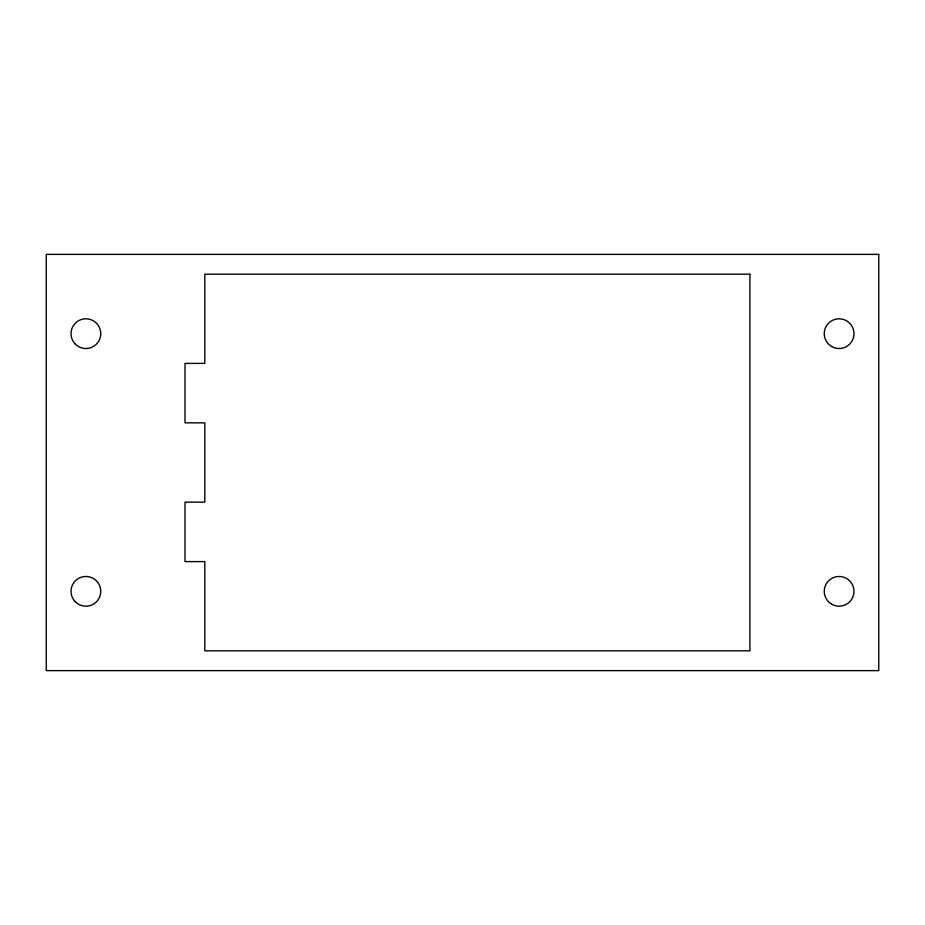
<?xml version="1.0" encoding="UTF-8"?>
<svg xmlns="http://www.w3.org/2000/svg" width="925" height="925" viewBox="0 0 925 925"><rect width="100%" height="100%" fill="white"/><g stroke="black" fill="none" stroke-linecap="round" stroke-linejoin="round"><path stroke-width="1.39" d="M878.75 254.375L46.25 254.375L46.25 670.625L878.75 670.625L878.75 254.375M749.909 274.193L204.818 274.193L204.818 363.398L185 363.398L185 422.852L204.818 422.852L204.818 502.148L185 502.148L185 561.602L204.818 561.602L204.818 650.807L749.909 650.807L749.909 274.193M75.376 344.169A14.869 14.869 0 0 0 100.247 337.509A14.869 14.869 0 0 0 82.047 319.298A14.869 14.869 0 0 0 75.376 344.169M75.376 601.851A14.869 14.869 0 0 0 100.247 595.191A14.869 14.869 0 0 0 82.047 576.98A14.869 14.869 0 0 0 75.376 601.851M831.679 604.21A14.869 14.869 0 0 0 853.972 591.341A14.869 14.869 0 0 0 831.679 578.46A14.869 14.869 0 0 0 831.679 604.21M831.679 346.54A14.869 14.869 0 0 0 853.972 333.659A14.869 14.869 0 0 0 831.679 320.79A14.869 14.869 0 0 0 831.679 346.54"/></g></svg>
